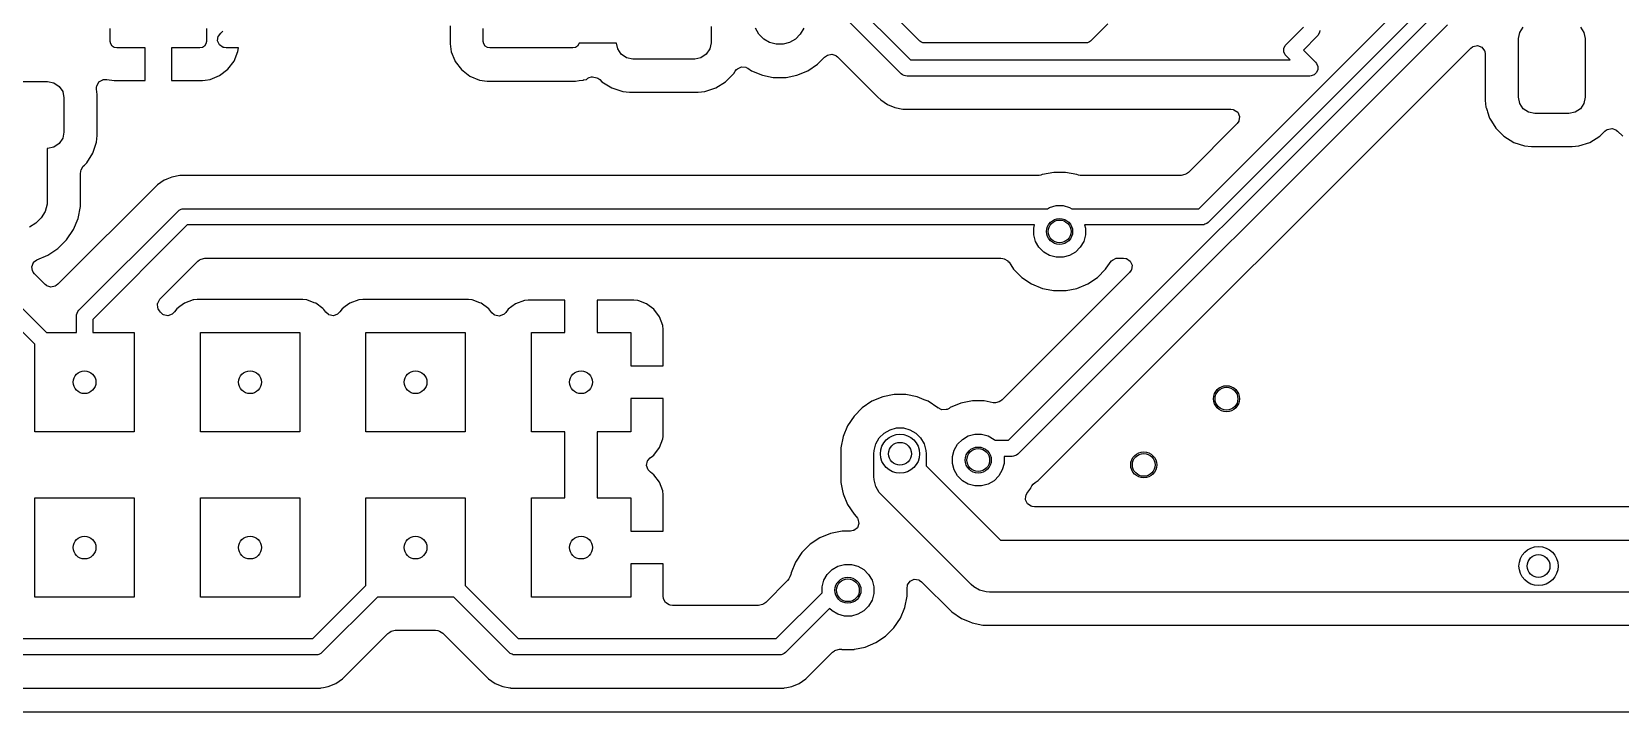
# Model space of a CAD drawing. Header units: inches. Extents: x -2.18 to 1.8, y 0.44 to 2.81.
# Drawn here: x -0.572 to 0.388, y 0.435 to 0.847 of the extents above; entities that cross this region are included whole.
import ezdxf

# ---------------------------------------------------------------- set-up
doc = ezdxf.new("R2010")
doc.units = ezdxf.units.IN
doc.header["$MEASUREMENT"] = 0
doc.layers.add('BLACK', color=250, linetype='CONTINUOUS')

msp = doc.modelspace()

# ---------------------------------------------------------------- linework, layer by layer
at = {"layer": 'BLACK', "linetype": 'CONTINUOUS'}
for p, q in [((-0.03526, 0.84123), (-0.14742, 0.95339)), ((-0.09957, 0.88848), (-0.04101, 0.82992)), ((-0.04652, 0.82152), (-0.10508, 0.88008)), ((0.01837, 0.59992), (0.27508, 0.85663)), ((0.13331, 0.73992), (0.2528, 0.8594)), ((-0.52443, 0.84106), (-0.52443, 0.84894)), ((-0.46636, 0.84894), (-0.46636, 0.84106)), ((-0.45915, 0.84429), (-0.45768, 0.84614)), ((-0.45768, 0.84614), (-0.45634, 0.84716)), ((-0.31906, 0.85051), (-0.31906, 0.83949)), ((-0.29904, 0.84106), (-0.29904, 0.84894)), ((-0.16146, 0.85008), (-0.16146, 0.84026)), ((-0.13249, 0.84541), (-0.13455, 0.84897)), ((-0.12959, 0.84251), (-0.13249, 0.84541)), ((-0.10751, 0.84541), (-0.11041, 0.84251)), ((-0.10545, 0.84897), (-0.10751, 0.84541)), ((0.28348, 0.85111), (0.02389, 0.59152)), ((0.07831, 0.85178), (0.06775, 0.84123)), ((0.2612, 0.85389), (0.13883, 0.73152)), ((0.18605, 0.83925), (0.19648, 0.84967)), ((0.20549, 0.8449), (0.20488, 0.84415)), ((0.20622, 0.84667), (0.20549, 0.8449)), ((0.20632, 0.84763), (0.20622, 0.84667)), ((0.3264, 0.84272), (0.32715, 0.84648)), ((0.32715, 0.84648), (0.32928, 0.84968)), ((0.36387, 0.84968), (0.366, 0.84648)), ((0.366, 0.84648), (0.36675, 0.84272)), ((-0.52413, 0.83956), (-0.52443, 0.84106)), ((-0.52328, 0.83828), (-0.52413, 0.83956)), ((-0.522, 0.83743), (-0.52328, 0.83828)), ((-0.52049, 0.83713), (-0.522, 0.83743)), ((-0.50327, 0.83713), (-0.52049, 0.83713)), ((-0.50327, 0.83711), (-0.50327, 0.83713)), ((-0.50327, 0.81744), (-0.50327, 0.83711)), ((-0.4703, 0.83713), (-0.48752, 0.83713)), ((-0.48752, 0.83713), (-0.48752, 0.81744)), ((-0.46879, 0.83743), (-0.4703, 0.83713)), ((-0.46751, 0.83828), (-0.46879, 0.83743)), ((-0.46666, 0.83956), (-0.46751, 0.83828)), ((-0.46636, 0.84106), (-0.46666, 0.83956)), ((-0.4596, 0.84144), (-0.45921, 0.84416)), ((-0.45846, 0.83894), (-0.4596, 0.84144)), ((-0.45921, 0.84416), (-0.45915, 0.84429)), ((-0.45614, 0.83745), (-0.45846, 0.83894)), ((-0.45571, 0.83732), (-0.45614, 0.83745)), ((-0.45434, 0.83713), (-0.45571, 0.83732)), ((-0.44699, 0.83713), (-0.45434, 0.83713)), ((-0.44728, 0.8349), (-0.44699, 0.83713)), ((-0.31906, 0.83949), (-0.31844, 0.83481)), ((-0.29874, 0.83956), (-0.29904, 0.84106)), ((-0.29788, 0.83828), (-0.29874, 0.83956)), ((-0.29661, 0.83743), (-0.29788, 0.83828)), ((-0.2951, 0.83713), (-0.29661, 0.83743)), ((-0.2449, 0.83713), (-0.2951, 0.83713)), ((-0.24339, 0.83743), (-0.2449, 0.83713)), ((-0.24212, 0.83828), (-0.24339, 0.83743)), ((-0.24126, 0.83956), (-0.24212, 0.83828)), ((-0.24116, 0.84008), (-0.24126, 0.83956)), ((-0.21851, 0.84008), (-0.24116, 0.84008)), ((-0.21779, 0.83649), (-0.21851, 0.84008)), ((-0.21566, 0.8333), (-0.21779, 0.83649)), ((-0.16221, 0.83649), (-0.16434, 0.8333)), ((-0.16146, 0.84026), (-0.16221, 0.83649)), ((-0.12603, 0.84045), (-0.12959, 0.84251)), ((-0.12206, 0.83939), (-0.12603, 0.84045)), ((-0.11794, 0.83939), (-0.12206, 0.83939)), ((-0.11397, 0.84045), (-0.11794, 0.83939)), ((-0.11041, 0.84251), (-0.11397, 0.84045)), ((-0.03473, 0.84079), (-0.03526, 0.84123)), ((-0.03346, 0.84027), (-0.03473, 0.84079)), ((-0.03278, 0.8402), (-0.03346, 0.84027)), ((0.06528, 0.8402), (-0.03278, 0.8402)), ((0.0363, 0.57563), (0.29755, 0.83687)), ((0.06596, 0.84027), (0.06528, 0.8402)), ((0.06722, 0.84079), (0.06596, 0.84027)), ((0.06775, 0.84123), (0.06722, 0.84079)), ((0.1847, 0.83673), (0.18544, 0.8385)), ((0.1847, 0.83481), (0.1847, 0.83673)), ((0.18544, 0.8385), (0.18605, 0.83925)), ((0.20488, 0.84415), (0.19649, 0.83577)), ((0.19649, 0.83577), (0.20378, 0.82848)), ((0.29755, 0.83687), (0.29866, 0.8377)), ((0.29866, 0.8377), (0.29905, 0.83792)), ((0.29905, 0.83792), (0.30174, 0.8385)), ((0.30174, 0.8385), (0.30432, 0.83754)), ((0.30432, 0.83754), (0.30596, 0.83534)), ((0.30596, 0.83534), (0.30596, 0.83534)), ((0.30596, 0.83534), (0.30607, 0.83506)), ((0.30607, 0.83506), (0.30638, 0.83335)), ((0.3264, 0.80728), (0.3264, 0.84272)), ((0.36675, 0.84272), (0.36675, 0.80728)), ((-0.45345, 0.82422), (-0.44966, 0.82915)), ((-0.44966, 0.82915), (-0.44728, 0.8349)), ((-0.31844, 0.83481), (-0.31844, 0.83481)), ((-0.31844, 0.83481), (-0.31621, 0.82943)), ((-0.31621, 0.82943), (-0.31602, 0.82898)), ((-0.31602, 0.82898), (-0.31602, 0.82898)), ((-0.31602, 0.82898), (-0.31602, 0.82898)), ((-0.31602, 0.82898), (-0.31218, 0.82398)), ((-0.21247, 0.83116), (-0.21566, 0.8333)), ((-0.2087, 0.83041), (-0.21247, 0.83116)), ((-0.1713, 0.83041), (-0.2087, 0.83041)), ((-0.16753, 0.83116), (-0.1713, 0.83041)), ((-0.16434, 0.8333), (-0.16753, 0.83116)), ((-0.14551, 0.82448), (-0.14303, 0.82567)), ((-0.14303, 0.82567), (-0.143, 0.82567)), ((-0.143, 0.82567), (-0.14052, 0.82543)), ((-0.14052, 0.82543), (-0.14016, 0.82529)), ((-0.10306, 0.8233), (-0.0972, 0.82722)), ((-0.0972, 0.82722), (-0.09282, 0.8316)), ((-0.09282, 0.8316), (-0.0917, 0.83243)), ((-0.0917, 0.83243), (-0.09116, 0.83273)), ((-0.09116, 0.83273), (-0.08848, 0.83331)), ((-0.08848, 0.83331), (-0.0884, 0.83331)), ((-0.0884, 0.83331), (-0.08611, 0.83255)), ((-0.08611, 0.83255), (-0.08586, 0.83238)), ((-0.08586, 0.83238), (-0.08504, 0.83173)), ((-0.08504, 0.83173), (-0.06061, 0.80729)), ((-0.04101, 0.82992), (0.18841, 0.82992)), ((0.18544, 0.83303), (0.1847, 0.83481)), ((0.18605, 0.83229), (0.18544, 0.83303)), ((0.18841, 0.82992), (0.18605, 0.83229)), ((0.20378, 0.82848), (0.20439, 0.82773)), ((0.20439, 0.82773), (0.20512, 0.82596)), ((0.20512, 0.82596), (0.20512, 0.82404)), ((0.30638, 0.83335), (0.30638, 0.80529)), ((-0.59772, 0.81675), (-0.56228, 0.81675)), ((-0.56228, 0.81675), (-0.55852, 0.816)), ((-0.55852, 0.816), (-0.55532, 0.81387)), ((-0.5326, 0.81408), (-0.53135, 0.81653)), ((-0.53135, 0.81653), (-0.52898, 0.81792)), ((-0.52898, 0.81792), (-0.52873, 0.81798)), ((-0.52873, 0.81798), (-0.52682, 0.81803)), ((-0.52682, 0.81803), (-0.52682, 0.81807)), ((-0.52682, 0.81807), (-0.52652, 0.81803)), ((-0.52652, 0.81803), (-0.52204, 0.81744)), ((-0.52204, 0.81744), (-0.50327, 0.81744)), ((-0.50327, 0.81744), (-0.50327, 0.81744)), ((-0.48752, 0.81744), (-0.46875, 0.81744)), ((-0.46875, 0.81744), (-0.46721, 0.81764)), ((-0.46875, 0.81744), (-0.46875, 0.81744)), ((-0.46721, 0.81764), (-0.46413, 0.81805)), ((-0.46413, 0.81805), (-0.45838, 0.82043)), ((-0.46413, 0.81805), (-0.46413, 0.81805)), ((-0.45838, 0.82043), (-0.45345, 0.82422)), ((-0.31218, 0.82398), (-0.30718, 0.82014)), ((-0.30718, 0.82014), (-0.30135, 0.81772)), ((-0.30135, 0.81772), (-0.29667, 0.81711)), ((-0.29667, 0.81711), (-0.24333, 0.81711)), ((-0.24333, 0.81711), (-0.24123, 0.81738)), ((-0.24333, 0.81711), (-0.24333, 0.81711)), ((-0.24333, 0.81711), (-0.24333, 0.81711)), ((-0.24123, 0.81738), (-0.23869, 0.81772)), ((-0.23869, 0.81772), (-0.2386, 0.81773)), ((-0.2386, 0.81773), (-0.23843, 0.81775)), ((-0.23843, 0.81775), (-0.23836, 0.81776)), ((-0.23836, 0.81776), (-0.23675, 0.81797)), ((-0.23675, 0.81797), (-0.23586, 0.81885)), ((-0.23586, 0.81885), (-0.23542, 0.81906)), ((-0.23542, 0.81906), (-0.23506, 0.81921)), ((-0.23506, 0.81921), (-0.23372, 0.81955)), ((-0.23372, 0.81955), (-0.23311, 0.81962)), ((-0.23311, 0.81962), (-0.2304, 0.81913)), ((-0.2304, 0.81913), (-0.22992, 0.81889)), ((-0.22992, 0.81889), (-0.22865, 0.81798)), ((-0.22865, 0.81798), (-0.22735, 0.81667)), ((-0.22735, 0.81667), (-0.22141, 0.81301)), ((-0.15859, 0.81301), (-0.15265, 0.81667)), ((-0.15265, 0.81667), (-0.14772, 0.82161)), ((-0.14772, 0.82161), (-0.14686, 0.823)), ((-0.14686, 0.823), (-0.14597, 0.82407)), ((-0.14597, 0.82407), (-0.14551, 0.82448)), ((-0.14016, 0.82529), (-0.13915, 0.82478)), ((-0.13915, 0.82478), (-0.13694, 0.8233)), ((-0.13694, 0.8233), (-0.13694, 0.8233)), ((-0.13694, 0.8233), (-0.13694, 0.8233)), ((-0.13694, 0.8233), (-0.13043, 0.82061)), ((-0.13043, 0.82061), (-0.124, 0.81933)), ((-0.124, 0.81933), (-0.12364, 0.81926)), ((-0.12364, 0.81926), (-0.12355, 0.81924)), ((-0.12355, 0.81924), (-0.12352, 0.81923)), ((-0.12352, 0.81923), (-0.11648, 0.81923)), ((-0.11648, 0.81923), (-0.11631, 0.81923)), ((-0.11631, 0.81923), (-0.11601, 0.81933)), ((-0.11601, 0.81933), (-0.10957, 0.82061)), ((-0.10957, 0.82061), (-0.10306, 0.8233)), ((-0.04578, 0.82091), (-0.04652, 0.82152)), ((-0.04474, 0.82048), (-0.04578, 0.82091)), ((-0.04578, 0.82091), (-0.04578, 0.82091)), ((-0.04401, 0.82017), (-0.04474, 0.82048)), ((-0.04304, 0.82008), (-0.04401, 0.82017)), ((-0.04401, 0.82017), (-0.04401, 0.82017)), ((0.2003, 0.82008), (-0.04304, 0.82008)), ((0.20126, 0.82017), (0.2003, 0.82008)), ((0.20303, 0.82091), (0.20126, 0.82017)), ((0.20126, 0.82017), (0.20126, 0.82017)), ((0.20439, 0.82227), (0.20303, 0.82091)), ((0.20512, 0.82404), (0.20439, 0.82227)), ((-0.55532, 0.81387), (-0.55319, 0.81068)), ((-0.55319, 0.81068), (-0.55244, 0.80691)), ((-0.55244, 0.80691), (-0.55244, 0.78624)), ((-0.53275, 0.81215), (-0.5327, 0.81354)), ((-0.53242, 0.8089), (-0.53275, 0.81215)), ((-0.5327, 0.81354), (-0.5326, 0.81408)), ((-0.53242, 0.78425), (-0.53242, 0.8089)), ((-0.22141, 0.81301), (-0.21478, 0.81081)), ((-0.21478, 0.81081), (-0.21069, 0.81039)), ((-0.21069, 0.81039), (-0.16931, 0.81039)), ((-0.16931, 0.81039), (-0.16522, 0.81081)), ((-0.16522, 0.81081), (-0.15859, 0.81301)), ((-0.06061, 0.80729), (-0.05894, 0.80563)), ((0.32715, 0.80352), (0.3264, 0.80728)), ((0.36675, 0.80728), (0.366, 0.80352)), ((-0.05894, 0.80563), (-0.05894, 0.80563)), ((-0.05894, 0.80563), (-0.05486, 0.8029)), ((-0.05486, 0.8029), (-0.05486, 0.8029)), ((-0.05486, 0.8029), (-0.05486, 0.8029)), ((-0.05486, 0.8029), (-0.05486, 0.8029)), ((-0.05486, 0.8029), (-0.05032, 0.80102)), ((-0.05032, 0.80102), (-0.04562, 0.80008)), ((-0.04562, 0.80008), (-0.04553, 0.80006)), ((-0.04553, 0.80006), (-0.0455, 0.80006)), ((-0.0455, 0.80006), (-0.0455, 0.80006)), ((-0.0455, 0.80006), (-0.0455, 0.80006)), ((-0.0455, 0.80006), (0.15265, 0.80006)), ((0.15265, 0.80006), (0.15402, 0.79986)), ((0.15402, 0.79986), (0.15445, 0.79974)), ((0.15445, 0.79974), (0.15677, 0.79825)), ((0.15677, 0.79825), (0.15791, 0.79575)), ((0.30638, 0.80529), (0.30638, 0.80529)), ((0.30638, 0.80529), (0.30638, 0.80529)), ((0.30638, 0.80529), (0.3068, 0.8012)), ((0.3068, 0.8012), (0.30686, 0.80102)), ((0.30686, 0.80102), (0.30743, 0.79928)), ((0.30743, 0.79928), (0.30771, 0.79846)), ((0.30771, 0.79846), (0.30899, 0.79458)), ((0.32928, 0.80032), (0.32715, 0.80352)), ((0.33247, 0.79819), (0.32928, 0.80032)), ((0.33624, 0.79744), (0.33247, 0.79819)), ((0.35691, 0.79744), (0.33624, 0.79744)), ((0.36068, 0.79819), (0.35691, 0.79744)), ((0.36387, 0.80032), (0.36068, 0.79819)), ((0.366, 0.80352), (0.36387, 0.80032)), ((0.1564, 0.79133), (0.12695, 0.76187)), ((0.15739, 0.79275), (0.1564, 0.79133)), ((0.15752, 0.79302), (0.15739, 0.79275)), ((0.15791, 0.79575), (0.15752, 0.79302)), ((0.15752, 0.79302), (0.15752, 0.79302)), ((0.30899, 0.79458), (0.30899, 0.79458)), ((0.30899, 0.79458), (0.31011, 0.79277)), ((0.31011, 0.79277), (0.31266, 0.78864)), ((0.31266, 0.78864), (0.31759, 0.7837)), ((0.37855, 0.78669), (0.37966, 0.78753)), ((0.37966, 0.78753), (0.3802, 0.78782)), ((0.3802, 0.78782), (0.38289, 0.78841)), ((0.38289, 0.78841), (0.38296, 0.7884)), ((0.38296, 0.7884), (0.38525, 0.78764)), ((0.38525, 0.78764), (0.38551, 0.78747)), ((0.38551, 0.78747), (0.38632, 0.78682)), ((-0.55532, 0.77928), (-0.55852, 0.77715)), ((-0.55319, 0.78247), (-0.55532, 0.77928)), ((-0.55244, 0.78624), (-0.55319, 0.78247)), ((-0.53503, 0.77353), (-0.53284, 0.78016)), ((-0.53284, 0.78016), (-0.53242, 0.78425)), ((0.31759, 0.7837), (0.32353, 0.78003)), ((0.32353, 0.78003), (0.33016, 0.77784)), ((0.33016, 0.77784), (0.33425, 0.77742)), ((0.3589, 0.77742), (0.36299, 0.77784)), ((0.36299, 0.77784), (0.36962, 0.78003)), ((0.36962, 0.78003), (0.37556, 0.7837)), ((0.37556, 0.7837), (0.37855, 0.78669)), ((0.38632, 0.78682), (0.38944, 0.7837)), ((-0.56228, 0.7764), (-0.5625, 0.7764)), ((-0.5625, 0.7764), (-0.5625, 0.745)), ((-0.55852, 0.77715), (-0.56228, 0.7764)), ((-0.5387, 0.76759), (-0.53503, 0.77353)), ((0.33425, 0.77742), (0.3589, 0.77742)), ((-0.54248, 0.76109), (-0.54228, 0.76246)), ((-0.54248, 0.7413), (-0.54248, 0.76109)), ((-0.54228, 0.76246), (-0.54225, 0.76256)), ((-0.54225, 0.76256), (-0.54199, 0.76346)), ((-0.54199, 0.76346), (-0.54076, 0.76553)), ((-0.54076, 0.76553), (-0.54, 0.76629)), ((-0.54, 0.76629), (-0.5387, 0.76759)), ((-0.48728, 0.75898), (-0.49027, 0.75774)), ((-0.48727, 0.75898), (-0.48728, 0.75898)), ((-0.48728, 0.75898), (-0.48728, 0.75898)), ((-0.48728, 0.75898), (-0.48728, 0.75898)), ((-0.48246, 0.75994), (-0.48727, 0.75898)), ((-0.48727, 0.75898), (-0.48727, 0.75898)), ((-0.48727, 0.75898), (-0.48727, 0.75898)), ((0.0359, 0.75994), (-0.48246, 0.75994)), ((0.03685, 0.76003), (0.0359, 0.75994)), ((0.03778, 0.76022), (0.03685, 0.76003)), ((0.03869, 0.7605), (0.03778, 0.76022)), ((0.0387, 0.7605), (0.03869, 0.7605)), ((0.03874, 0.76052), (0.0387, 0.7605)), ((0.0387, 0.7605), (0.0387, 0.7605)), ((0.04565, 0.76189), (0.03874, 0.76052)), ((0.03874, 0.76052), (0.03874, 0.76052)), ((0.03874, 0.76052), (0.03874, 0.76052)), ((0.03874, 0.76052), (0.03874, 0.76052)), ((0.03874, 0.76052), (0.03874, 0.76052)), ((0.0527, 0.76189), (0.04565, 0.76189)), ((0.04565, 0.76189), (0.04565, 0.76189)), ((0.04565, 0.76189), (0.04565, 0.76189)), ((0.05961, 0.76052), (0.0527, 0.76189)), ((0.0527, 0.76189), (0.0527, 0.76189)), ((0.0527, 0.76189), (0.0527, 0.76189)), ((0.05965, 0.7605), (0.05961, 0.76052)), ((0.05961, 0.76052), (0.05961, 0.76052)), ((0.05961, 0.76052), (0.05961, 0.76052)), ((0.05961, 0.76052), (0.05961, 0.76052)), ((0.05961, 0.76052), (0.05961, 0.76052)), ((0.05961, 0.76052), (0.05961, 0.76052)), ((0.06057, 0.76022), (0.05965, 0.7605)), ((0.06149, 0.76003), (0.06057, 0.76022)), ((0.06244, 0.75994), (0.06149, 0.76003)), ((0.12258, 0.75994), (0.06244, 0.75994)), ((0.12492, 0.76054), (0.12258, 0.75994)), ((0.12583, 0.76103), (0.12492, 0.76054)), ((0.12695, 0.76187), (0.12583, 0.76103)), ((-0.4959, 0.75437), (-0.5559, 0.69437)), ((-0.49181, 0.7571), (-0.4959, 0.75437)), ((-0.4959, 0.75437), (-0.4959, 0.75437)), ((-0.4959, 0.75437), (-0.4959, 0.75437)), ((-0.49059, 0.75761), (-0.49181, 0.7571)), ((-0.49181, 0.7571), (-0.49181, 0.7571)), ((-0.49181, 0.7571), (-0.49181, 0.7571)), ((-0.49181, 0.7571), (-0.49181, 0.7571)), ((-0.49027, 0.75774), (-0.49059, 0.75761)), ((-0.56265, 0.74272), (-0.56383, 0.7383)), ((-0.5625, 0.745), (-0.56265, 0.74272)), ((-0.54392, 0.73406), (-0.54248, 0.7413)), ((-0.48348, 0.73848), (-0.48273, 0.73909)), ((-0.48273, 0.73909), (-0.48163, 0.73955)), ((-0.48273, 0.73909), (-0.48273, 0.73909)), ((-0.48163, 0.73955), (-0.48096, 0.73983)), ((-0.48096, 0.73983), (-0.48, 0.73992)), ((-0.48096, 0.73983), (-0.48096, 0.73983)), ((-0.48, 0.73992), (0.04185, 0.73992)), ((0.04185, 0.73992), (0.04315, 0.74067)), ((0.04315, 0.74067), (0.04712, 0.74174)), ((0.04712, 0.74174), (0.05123, 0.74174)), ((0.05123, 0.74174), (0.0552, 0.74067)), ((0.0552, 0.74067), (0.0565, 0.73992)), ((0.0565, 0.73992), (0.13331, 0.73992)), ((-0.56935, 0.73112), (-0.5733, 0.72883)), ((-0.56612, 0.73435), (-0.56935, 0.73112)), ((-0.56383, 0.7383), (-0.56612, 0.73435)), ((-0.54675, 0.72723), (-0.54392, 0.73406)), ((-0.54348, 0.67848), (-0.48348, 0.73848)), ((-0.47796, 0.73008), (-0.53508, 0.67296)), ((0.03407, 0.73008), (-0.47796, 0.73008)), ((0.03356, 0.72818), (0.03407, 0.73008)), ((0.13535, 0.73008), (0.06428, 0.73008)), ((0.06428, 0.73008), (0.06479, 0.72818)), ((0.13631, 0.73017), (0.13535, 0.73008)), ((0.13698, 0.73045), (0.13631, 0.73017)), ((0.13631, 0.73017), (0.13631, 0.73017)), ((0.13808, 0.73091), (0.13698, 0.73045)), ((0.13883, 0.73152), (0.13808, 0.73091)), ((0.13808, 0.73091), (0.13808, 0.73091)), ((-0.55608, 0.71586), (-0.55086, 0.72108)), ((-0.55086, 0.72108), (-0.54675, 0.72723)), ((0.03356, 0.72407), (0.03356, 0.72818)), ((0.03462, 0.7201), (0.03356, 0.72407)), ((0.03668, 0.71654), (0.03462, 0.7201)), ((0.06372, 0.7201), (0.06167, 0.71654)), ((0.06479, 0.72407), (0.06372, 0.7201)), ((0.06479, 0.72818), (0.06479, 0.72407)), ((-0.61652, 0.71848), (-0.56304, 0.665)), ((-0.56873, 0.70906), (-0.56223, 0.71175)), ((-0.56223, 0.71175), (-0.55608, 0.71586)), ((0.03959, 0.71363), (0.03668, 0.71654)), ((0.04315, 0.71157), (0.03959, 0.71363)), ((0.04712, 0.71051), (0.04315, 0.71157)), ((0.05123, 0.71051), (0.04712, 0.71051)), ((0.0552, 0.71157), (0.05123, 0.71051)), ((0.05876, 0.71363), (0.0552, 0.71157)), ((0.06167, 0.71654), (0.05876, 0.71363)), ((-0.57, 0.65804), (-0.62204, 0.71008)), ((-0.57186, 0.70473), (-0.5709, 0.70731)), ((-0.57138, 0.70252), (-0.57186, 0.70473)), ((-0.57137, 0.70241), (-0.57138, 0.70252)), ((-0.57134, 0.70236), (-0.57137, 0.70241)), ((-0.57127, 0.70204), (-0.57134, 0.70236)), ((-0.57101, 0.70156), (-0.57127, 0.70204)), ((-0.57018, 0.70045), (-0.57101, 0.70156)), ((-0.5709, 0.70731), (-0.57077, 0.70747)), ((-0.57077, 0.70747), (-0.56873, 0.70906)), ((-0.49447, 0.68526), (-0.4716, 0.70813)), ((-0.4716, 0.70813), (-0.47048, 0.70897)), ((-0.47048, 0.70897), (-0.46957, 0.70946)), ((-0.46957, 0.70946), (-0.46723, 0.71006)), ((-0.46723, 0.71006), (0.01358, 0.71006)), ((0.01358, 0.71006), (0.01495, 0.70986)), ((0.09146, 0.70133), (0.01446, 0.62433)), ((0.01495, 0.70986), (0.01575, 0.70963)), ((0.01575, 0.70963), (0.01779, 0.70843)), ((0.01779, 0.70843), (0.01791, 0.70831)), ((0.01791, 0.70831), (0.01798, 0.70824)), ((0.01798, 0.70824), (0.01862, 0.70747)), ((0.01862, 0.70747), (0.01964, 0.70594)), ((0.01964, 0.70594), (0.02139, 0.70332)), ((0.02139, 0.70332), (0.02139, 0.70332)), ((0.02139, 0.70332), (0.02139, 0.70332)), ((0.02139, 0.70332), (0.02637, 0.69834)), ((0.07197, 0.69834), (0.07696, 0.70332)), ((0.07696, 0.70332), (0.07871, 0.70594)), ((0.07871, 0.70594), (0.07881, 0.7061)), ((0.07881, 0.7061), (0.07962, 0.70731)), ((0.07962, 0.70731), (0.08055, 0.70834)), ((0.08055, 0.70834), (0.08118, 0.70887)), ((0.08118, 0.70887), (0.08332, 0.7099)), ((0.08332, 0.7099), (0.08342, 0.70993)), ((0.08342, 0.70993), (0.08358, 0.70996)), ((0.08358, 0.70996), (0.08457, 0.71006)), ((0.08457, 0.71006), (0.0877, 0.71006)), ((0.0877, 0.71006), (0.08908, 0.70986)), ((0.08908, 0.70986), (0.08951, 0.70974)), ((0.08951, 0.70974), (0.09182, 0.70825)), ((0.09245, 0.70275), (0.09146, 0.70133)), ((0.09182, 0.70825), (0.09296, 0.70575)), ((0.09248, 0.70282), (0.09245, 0.70275)), ((0.09257, 0.70302), (0.09248, 0.70282)), ((0.09296, 0.70575), (0.09257, 0.70302)), ((-0.56382, 0.69409), (-0.57018, 0.70045)), ((-0.56301, 0.69344), (-0.56382, 0.69409)), ((-0.56275, 0.69328), (-0.56301, 0.69344)), ((-0.56046, 0.69251), (-0.56275, 0.69328)), ((-0.56039, 0.69251), (-0.56046, 0.69251)), ((-0.5577, 0.69309), (-0.56039, 0.69251)), ((-0.55716, 0.69339), (-0.5577, 0.69309)), ((-0.55605, 0.69422), (-0.55716, 0.69339)), ((-0.5559, 0.69437), (-0.55605, 0.69422)), ((-0.5559, 0.69437), (-0.5559, 0.69437)), ((-0.5559, 0.69437), (-0.5559, 0.69437)), ((0.02637, 0.69834), (0.03223, 0.69443)), ((0.03223, 0.69443), (0.03223, 0.69443)), ((0.03223, 0.69443), (0.03223, 0.69443)), ((0.03223, 0.69443), (0.03874, 0.69173)), ((0.03874, 0.69173), (0.0444, 0.6906)), ((0.05317, 0.69045), (0.05961, 0.69173)), ((0.05961, 0.69173), (0.06612, 0.69443)), ((0.06612, 0.69443), (0.07197, 0.69834)), ((-0.49584, 0.6826), (-0.49579, 0.68284)), ((-0.49565, 0.67985), (-0.49584, 0.6826)), ((-0.49579, 0.68284), (-0.49447, 0.68526)), ((-0.47969, 0.68275), (-0.48245, 0.68069)), ((-0.4743, 0.68476), (-0.47969, 0.68275)), ((-0.47969, 0.68275), (-0.47969, 0.68275)), ((-0.47419, 0.68478), (-0.4743, 0.68476)), ((-0.47404, 0.68479), (-0.47419, 0.68478)), ((-0.47192, 0.68502), (-0.47404, 0.68479)), ((-0.47191, 0.68502), (-0.47192, 0.68502)), ((-0.47192, 0.68502), (-0.47192, 0.68502)), ((-0.40809, 0.68502), (-0.47191, 0.68502)), ((-0.40808, 0.68502), (-0.40809, 0.68502)), ((-0.4057, 0.68476), (-0.40808, 0.68502)), ((-0.40808, 0.68502), (-0.40808, 0.68502)), ((-0.40116, 0.68307), (-0.4057, 0.68476)), ((-0.4057, 0.68476), (-0.4057, 0.68476)), ((-0.40031, 0.68275), (-0.40116, 0.68307)), ((-0.40116, 0.68307), (-0.40116, 0.68307)), ((-0.39605, 0.67956), (-0.40031, 0.68275)), ((-0.40031, 0.68275), (-0.40031, 0.68275)), ((-0.40031, 0.68275), (-0.40031, 0.68275)), ((-0.37969, 0.68275), (-0.38245, 0.68069)), ((-0.3743, 0.68476), (-0.37969, 0.68275)), ((-0.37969, 0.68275), (-0.37969, 0.68275)), ((-0.37419, 0.68478), (-0.3743, 0.68476)), ((-0.37404, 0.68479), (-0.37419, 0.68478)), ((-0.37192, 0.68502), (-0.37404, 0.68479)), ((-0.37191, 0.68502), (-0.37192, 0.68502)), ((-0.37192, 0.68502), (-0.37192, 0.68502)), ((-0.30809, 0.68502), (-0.37191, 0.68502)), ((-0.30808, 0.68502), (-0.30809, 0.68502)), ((-0.3057, 0.68476), (-0.30808, 0.68502)), ((-0.30808, 0.68502), (-0.30808, 0.68502)), ((-0.30116, 0.68307), (-0.3057, 0.68476)), ((-0.3057, 0.68476), (-0.3057, 0.68476)), ((-0.30031, 0.68275), (-0.30116, 0.68307)), ((-0.30116, 0.68307), (-0.30116, 0.68307)), ((-0.2957, 0.6793), (-0.30031, 0.68275)), ((-0.27953, 0.68245), (-0.28406, 0.67906)), ((-0.27423, 0.68443), (-0.27953, 0.68245)), ((-0.27953, 0.68245), (-0.27953, 0.68245)), ((-0.27188, 0.68469), (-0.27423, 0.68443)), ((-0.27423, 0.68443), (-0.27423, 0.68443)), ((-0.24984, 0.68469), (-0.27188, 0.68469)), ((-0.27188, 0.68469), (-0.27188, 0.68469)), ((-0.24984, 0.665), (-0.24984, 0.68469)), ((-0.20812, 0.68469), (-0.23016, 0.68469)), ((-0.23016, 0.68469), (-0.23016, 0.665)), ((-0.20577, 0.68443), (-0.20812, 0.68469)), ((-0.20812, 0.68469), (-0.20812, 0.68469)), ((-0.20502, 0.68415), (-0.20577, 0.68443)), ((-0.20577, 0.68443), (-0.20577, 0.68443)), ((-0.20047, 0.68245), (-0.20502, 0.68415)), ((-0.19879, 0.6812), (-0.20047, 0.68245)), ((-0.20047, 0.68245), (-0.20047, 0.68245)), ((0.0444, 0.6906), (0.04553, 0.69038)), ((0.04553, 0.69038), (0.04562, 0.69036)), ((0.04562, 0.69036), (0.04565, 0.69035)), ((0.04565, 0.69035), (0.0527, 0.69035)), ((0.0527, 0.69035), (0.05286, 0.69035)), ((0.05286, 0.69035), (0.05317, 0.69045)), ((-0.54492, 0.675), (-0.54483, 0.67596)), ((-0.54492, 0.665), (-0.54492, 0.675)), ((-0.54483, 0.67596), (-0.54474, 0.67616)), ((-0.54474, 0.67616), (-0.54452, 0.6767)), ((-0.54452, 0.6767), (-0.54409, 0.67773)), ((-0.54409, 0.67773), (-0.54348, 0.67848)), ((-0.54409, 0.67773), (-0.54409, 0.67773)), ((-0.53508, 0.67296), (-0.53508, 0.665)), ((-0.49543, 0.67928), (-0.49565, 0.67985)), ((-0.49477, 0.67806), (-0.49543, 0.67928)), ((-0.49419, 0.67729), (-0.49477, 0.67806)), ((-0.49263, 0.67593), (-0.49419, 0.67729)), ((-0.49236, 0.67579), (-0.49263, 0.67593)), ((-0.48967, 0.6752), (-0.49236, 0.67579)), ((-0.48709, 0.67616), (-0.48967, 0.6752)), ((-0.48665, 0.67649), (-0.48709, 0.67616)), ((-0.48567, 0.67747), (-0.48665, 0.67649)), ((-0.4843, 0.6793), (-0.48567, 0.67747)), ((-0.48245, 0.68069), (-0.4843, 0.6793)), ((-0.4843, 0.6793), (-0.4843, 0.6793)), ((-0.4843, 0.6793), (-0.4843, 0.6793)), ((-0.39591, 0.67948), (-0.39605, 0.67956)), ((-0.3958, 0.67939), (-0.39591, 0.67948)), ((-0.39561, 0.67924), (-0.3958, 0.67939)), ((-0.39544, 0.67895), (-0.39561, 0.67924)), ((-0.39419, 0.67729), (-0.39544, 0.67895)), ((-0.39263, 0.67593), (-0.39419, 0.67729)), ((-0.39236, 0.67579), (-0.39263, 0.67593)), ((-0.38967, 0.6752), (-0.39236, 0.67579)), ((-0.38709, 0.67616), (-0.38967, 0.6752)), ((-0.38665, 0.67649), (-0.38709, 0.67616)), ((-0.38567, 0.67747), (-0.38665, 0.67649)), ((-0.3843, 0.6793), (-0.38567, 0.67747)), ((-0.38245, 0.68069), (-0.3843, 0.6793)), ((-0.3843, 0.6793), (-0.3843, 0.6793)), ((-0.3843, 0.6793), (-0.3843, 0.6793)), ((-0.29398, 0.67701), (-0.2957, 0.6793)), ((-0.2957, 0.6793), (-0.2957, 0.6793)), ((-0.29242, 0.67565), (-0.29398, 0.67701)), ((-0.29215, 0.67551), (-0.29242, 0.67565)), ((-0.28946, 0.67492), (-0.29215, 0.67551)), ((-0.28688, 0.67588), (-0.28946, 0.67492)), ((-0.28645, 0.67621), (-0.28688, 0.67588)), ((-0.28546, 0.67719), (-0.28645, 0.67621)), ((-0.28406, 0.67906), (-0.28546, 0.67719)), ((-0.28406, 0.67906), (-0.28406, 0.67906)), ((-0.19594, 0.67906), (-0.19879, 0.6812)), ((-0.19255, 0.67453), (-0.19594, 0.67906)), ((-0.19594, 0.67906), (-0.19594, 0.67906)), ((-0.19594, 0.67906), (-0.19594, 0.67906)), ((-0.19594, 0.67906), (-0.19594, 0.67906)), ((-0.19057, 0.66923), (-0.19255, 0.67453)), ((-0.19255, 0.67453), (-0.19255, 0.67453)), ((-0.56304, 0.665), (-0.54492, 0.665)), ((-0.53508, 0.665), (-0.51, 0.665)), ((-0.51, 0.665), (-0.51, 0.605)), ((-0.47, 0.605), (-0.47, 0.665)), ((-0.47, 0.665), (-0.41, 0.665)), ((-0.41, 0.665), (-0.41, 0.605)), ((-0.37, 0.605), (-0.37, 0.665)), ((-0.37, 0.665), (-0.31, 0.665)), ((-0.31, 0.665), (-0.31, 0.605)), ((-0.27, 0.605), (-0.27, 0.665)), ((-0.27, 0.665), (-0.24984, 0.665)), ((-0.23016, 0.665), (-0.21, 0.665)), ((-0.21, 0.665), (-0.21, 0.64484)), ((-0.19032, 0.66688), (-0.19057, 0.66923)), ((-0.19057, 0.66923), (-0.19057, 0.66923)), ((-0.19057, 0.66923), (-0.19057, 0.66923)), ((-0.19032, 0.66688), (-0.19032, 0.66688)), ((-0.19032, 0.64484), (-0.19032, 0.66688)), ((-0.57, 0.605), (-0.57, 0.65804)), ((-0.21, 0.64484), (-0.19032, 0.64484)), ((-0.19032, 0.62516), (-0.21, 0.62516)), ((-0.21, 0.62516), (-0.21, 0.605)), ((-0.19032, 0.60312), (-0.19032, 0.62516)), ((-0.05772, 0.62613), (-0.06423, 0.62343)), ((-0.05081, 0.6275), (-0.05772, 0.62613)), ((-0.05772, 0.62613), (-0.05772, 0.62613)), ((-0.04376, 0.6275), (-0.05081, 0.6275)), ((-0.05081, 0.6275), (-0.05081, 0.6275)), ((-0.05081, 0.6275), (-0.05081, 0.6275)), ((-0.03685, 0.62613), (-0.04376, 0.6275)), ((-0.04376, 0.6275), (-0.04376, 0.6275)), ((-0.04376, 0.6275), (-0.04376, 0.6275)), ((-0.03263, 0.62438), (-0.03685, 0.62613)), ((-0.03685, 0.62613), (-0.03685, 0.62613)), ((-0.03685, 0.62613), (-0.03685, 0.62613)), ((-0.03685, 0.62613), (-0.03685, 0.62613)), ((-0.03034, 0.62343), (-0.03263, 0.62438)), ((0.01446, 0.62433), (0.01335, 0.6235)), ((-0.07507, 0.61453), (-0.07898, 0.60868)), ((-0.07008, 0.61951), (-0.07507, 0.61453)), ((-0.06423, 0.62343), (-0.07008, 0.61951)), ((-0.06423, 0.62343), (-0.06423, 0.62343)), ((-0.06423, 0.62343), (-0.06423, 0.62343)), ((-0.02448, 0.61951), (-0.03034, 0.62343)), ((-0.03034, 0.62343), (-0.03034, 0.62343)), ((-0.03034, 0.62343), (-0.03034, 0.62343)), ((-0.0243, 0.61936), (-0.02448, 0.61951)), ((-0.02423, 0.61944), (-0.0243, 0.61936)), ((-0.02249, 0.61842), (-0.02423, 0.61944)), ((-0.02221, 0.61835), (-0.02249, 0.61842)), ((-0.01946, 0.6184), (-0.02221, 0.61835)), ((-0.01887, 0.61858), (-0.01946, 0.6184)), ((-0.01762, 0.61918), (-0.01887, 0.61858)), ((-0.01694, 0.61963), (-0.01762, 0.61918)), ((-0.01043, 0.62233), (-0.01694, 0.61963)), ((-0.00352, 0.6237), (-0.01043, 0.62233)), ((-0.01043, 0.62233), (-0.01043, 0.62233)), ((0.00352, 0.6237), (-0.00352, 0.6237)), ((-0.00352, 0.6237), (-0.00352, 0.6237)), ((-0.00352, 0.6237), (-0.00352, 0.6237)), ((0.00907, 0.6226), (0.00352, 0.6237)), ((0.00352, 0.6237), (0.00352, 0.6237)), ((0.00352, 0.6237), (0.00352, 0.6237)), ((0.01007, 0.6225), (0.00907, 0.6226)), ((0.01033, 0.62251), (0.01007, 0.6225)), ((0.01263, 0.6231), (0.01033, 0.62251)), ((0.01322, 0.62343), (0.01263, 0.6231)), ((0.01335, 0.6235), (0.01322, 0.62343)), ((-0.51, 0.605), (-0.57, 0.605)), ((-0.41, 0.605), (-0.47, 0.605)), ((-0.31, 0.605), (-0.37, 0.605)), ((-0.24984, 0.605), (-0.27, 0.605)), ((-0.24984, 0.565), (-0.24984, 0.605)), ((-0.21, 0.605), (-0.23016, 0.605)), ((-0.23016, 0.605), (-0.23016, 0.565)), ((-0.07898, 0.60867), (-0.08168, 0.60217)), ((-0.07898, 0.60868), (-0.07898, 0.60867)), ((-0.07898, 0.60867), (-0.07898, 0.60867)), ((-0.05687, 0.60423), (-0.05331, 0.60628)), ((-0.05331, 0.60628), (-0.04934, 0.60735)), ((-0.04934, 0.60735), (-0.04523, 0.60735)), ((-0.04523, 0.60735), (-0.04126, 0.60628)), ((-0.04126, 0.60628), (-0.0377, 0.60423)), ((-0.19594, 0.59094), (-0.19255, 0.59547)), ((-0.19255, 0.59547), (-0.19057, 0.60077)), ((-0.19255, 0.59547), (-0.19255, 0.59547)), ((-0.19057, 0.60077), (-0.19042, 0.60217)), ((-0.19057, 0.60077), (-0.19057, 0.60077)), ((-0.19042, 0.60217), (-0.19032, 0.60312)), ((-0.19032, 0.60312), (-0.19032, 0.60312)), ((-0.08168, 0.60216), (-0.08305, 0.59526)), ((-0.08305, 0.59526), (-0.08305, 0.59526)), ((-0.08305, 0.59526), (-0.08305, 0.57443)), ((-0.08168, 0.60217), (-0.08168, 0.60216)), ((-0.0629, 0.59379), (-0.06183, 0.59776)), ((-0.06183, 0.59776), (-0.05978, 0.60132)), ((-0.05978, 0.60132), (-0.05687, 0.60423)), ((-0.0377, 0.60423), (-0.03479, 0.60132)), ((-0.03479, 0.60132), (-0.03273, 0.59776)), ((-0.03273, 0.59776), (-0.03167, 0.59379)), ((-0.01455, 0.59396), (-0.01249, 0.59752)), ((-0.01249, 0.59752), (-0.00959, 0.60043)), ((-0.00959, 0.60043), (-0.00603, 0.60248)), ((-0.00603, 0.60248), (-0.00206, 0.60355)), ((-0.00206, 0.60355), (0.00206, 0.60355)), ((0.00206, 0.60355), (0.00603, 0.60248)), ((0.00603, 0.60248), (0.00959, 0.60043)), ((0.00959, 0.60043), (0.01009, 0.59992)), ((0.01009, 0.59992), (0.01837, 0.59992)), ((-0.20036, 0.58467), (-0.19977, 0.58736)), ((-0.19977, 0.58736), (-0.19963, 0.58763)), ((-0.19963, 0.58763), (-0.19827, 0.58919)), ((-0.19827, 0.58919), (-0.19677, 0.59031)), ((-0.19677, 0.59031), (-0.19594, 0.59094)), ((-0.19594, 0.59094), (-0.19594, 0.59094)), ((-0.19594, 0.59094), (-0.19594, 0.59094)), ((-0.06303, 0.59173), (-0.0629, 0.59379)), ((-0.06303, 0.57795), (-0.06303, 0.59173)), ((-0.03167, 0.59379), (-0.03154, 0.59173)), ((-0.03154, 0.59173), (-0.03154, 0.58448)), ((-0.01561, 0.58999), (-0.01455, 0.59396)), ((-0.01561, 0.58588), (-0.01561, 0.58999)), ((-0.01455, 0.58191), (-0.01561, 0.58588)), ((0.01561, 0.58588), (0.01455, 0.58191)), ((0.02041, 0.59008), (0.01559, 0.59008)), ((0.01559, 0.59008), (0.01561, 0.58999)), ((0.01561, 0.58999), (0.01561, 0.58588)), ((0.02137, 0.59017), (0.02041, 0.59008)), ((0.02188, 0.59039), (0.02137, 0.59017)), ((0.02137, 0.59017), (0.02137, 0.59017)), ((0.02314, 0.59091), (0.02188, 0.59039)), ((0.02389, 0.59152), (0.02314, 0.59091)), ((0.02314, 0.59091), (0.02314, 0.59091)), ((-0.1994, 0.58209), (-0.20036, 0.58467)), ((-0.19907, 0.58165), (-0.1994, 0.58209)), ((-0.19809, 0.58067), (-0.19907, 0.58165)), ((-0.19594, 0.57906), (-0.19809, 0.58067)), ((-0.19255, 0.57453), (-0.19594, 0.57906)), ((-0.0629, 0.5759), (-0.06303, 0.57795)), ((-0.06183, 0.57193), (-0.0629, 0.5759)), ((-0.03154, 0.58448), (0.01337, 0.53957)), ((-0.01249, 0.57835), (-0.01455, 0.58191)), ((-0.00959, 0.57544), (-0.01249, 0.57835)), ((0.01249, 0.57835), (0.00959, 0.57544)), ((0.01455, 0.58191), (0.01249, 0.57835)), ((-0.19057, 0.56923), (-0.19255, 0.57453)), ((-0.19255, 0.57453), (-0.19255, 0.57453)), ((-0.19032, 0.56688), (-0.19057, 0.56923)), ((-0.19057, 0.56923), (-0.19057, 0.56923)), ((-0.19057, 0.56923), (-0.19057, 0.56923)), ((-0.19032, 0.56688), (-0.19032, 0.56688)), ((-0.19032, 0.54484), (-0.19032, 0.56688)), ((-0.08305, 0.57443), (-0.08202, 0.56923)), ((-0.08202, 0.56923), (-0.08168, 0.56752)), ((-0.08168, 0.56752), (-0.08168, 0.56752)), ((-0.08168, 0.56752), (-0.07898, 0.56101)), ((-0.05978, 0.56837), (-0.06183, 0.57193)), ((-0.05842, 0.56682), (-0.05978, 0.56837)), ((-0.00429, 0.51268), (-0.05842, 0.56682)), ((-0.00603, 0.57338), (-0.00959, 0.57544)), ((-0.00206, 0.57232), (-0.00603, 0.57338)), ((0.00206, 0.57232), (-0.00206, 0.57232)), ((0.00603, 0.57338), (0.00206, 0.57232)), ((0.00959, 0.57544), (0.00603, 0.57338)), ((0.02857, 0.56393), (0.02884, 0.56637)), ((0.02884, 0.56637), (0.02896, 0.56667)), ((0.02896, 0.56667), (0.02945, 0.56764)), ((0.02945, 0.56764), (0.0317, 0.57099)), ((0.0317, 0.57099), (0.03175, 0.57113)), ((0.03175, 0.57113), (0.03246, 0.57232)), ((0.03246, 0.57232), (0.03328, 0.57334)), ((0.03328, 0.57334), (0.03437, 0.57434)), ((0.03437, 0.57434), (0.0363, 0.57563)), ((-0.57, 0.505), (-0.57, 0.565)), ((-0.57, 0.565), (-0.51, 0.565)), ((-0.51, 0.565), (-0.51, 0.505)), ((-0.47, 0.505), (-0.47, 0.565)), ((-0.47, 0.565), (-0.41, 0.565)), ((-0.41, 0.565), (-0.41, 0.505)), ((-0.37, 0.51196), (-0.37, 0.565)), ((-0.37, 0.565), (-0.31, 0.565)), ((-0.31, 0.565), (-0.31, 0.51196)), ((-0.27, 0.505), (-0.27, 0.565)), ((-0.27, 0.565), (-0.24984, 0.565)), ((-0.23016, 0.565), (-0.21, 0.565)), ((-0.21, 0.565), (-0.21, 0.54484)), ((-0.07898, 0.56101), (-0.07898, 0.56101)), ((-0.07898, 0.56101), (-0.07898, 0.56101)), ((-0.07898, 0.56101), (-0.07507, 0.55515)), ((0.02971, 0.56142), (0.02857, 0.56393)), ((0.03202, 0.55994), (0.02971, 0.56142)), ((0.03254, 0.55978), (0.03202, 0.55994)), ((0.03391, 0.55959), (0.03254, 0.55978)), ((0.57143, 0.55959), (0.03391, 0.55959)), ((-0.07507, 0.55515), (-0.07507, 0.55515)), ((-0.07507, 0.55515), (-0.07507, 0.55515)), ((-0.07507, 0.55515), (-0.0737, 0.55379)), ((-0.0737, 0.55379), (-0.07287, 0.55268)), ((-0.07207, 0.5496), (-0.07304, 0.54702)), ((-0.07287, 0.55268), (-0.07266, 0.55229)), ((-0.07266, 0.55229), (-0.07207, 0.5496)), ((-0.21, 0.54484), (-0.19032, 0.54484)), ((-0.09568, 0.54089), (-0.10154, 0.53698)), ((-0.08917, 0.54359), (-0.09568, 0.54089)), ((-0.09568, 0.54089), (-0.09568, 0.54089)), ((-0.09568, 0.54089), (-0.09568, 0.54089)), ((-0.08226, 0.54496), (-0.08917, 0.54359)), ((-0.08917, 0.54359), (-0.08917, 0.54359)), ((-0.07723, 0.54496), (-0.08226, 0.54496)), ((-0.07552, 0.54527), (-0.07723, 0.54496)), ((-0.07524, 0.54537), (-0.07552, 0.54527)), ((-0.07304, 0.54702), (-0.07524, 0.54537)), ((0.01337, 0.53957), (0.33854, 0.53957)), ((0.33854, 0.53957), (0.58216, 0.53957)), ((-0.10652, 0.53199), (-0.11044, 0.52614)), ((-0.10154, 0.53698), (-0.10652, 0.53199)), ((-0.19032, 0.52516), (-0.21, 0.52516)), ((-0.21, 0.52516), (-0.21, 0.505)), ((-0.19032, 0.50535), (-0.19032, 0.52516)), ((-0.11333, 0.51866), (-0.11379, 0.51735)), ((-0.11313, 0.51963), (-0.11333, 0.51866)), ((-0.11044, 0.52614), (-0.11313, 0.51963)), ((-0.11313, 0.51963), (-0.11313, 0.51963)), ((-0.11044, 0.52614), (-0.11044, 0.52614)), ((-0.11044, 0.52614), (-0.11044, 0.52614)), ((-0.09329, 0.51522), (-0.09123, 0.51878)), ((-0.09123, 0.51878), (-0.08833, 0.52169)), ((-0.08833, 0.52169), (-0.08477, 0.52374)), ((-0.08477, 0.52374), (-0.0808, 0.52481)), ((-0.0808, 0.52481), (-0.07668, 0.52481)), ((-0.07668, 0.52481), (-0.07271, 0.52374)), ((-0.07271, 0.52374), (-0.06915, 0.52169)), ((-0.06915, 0.52169), (-0.06625, 0.51878)), ((-0.06625, 0.51878), (-0.06419, 0.51522)), ((-0.40204, 0.47992), (-0.37, 0.51196)), ((-0.31, 0.51196), (-0.27796, 0.47992)), ((-0.11527, 0.51501), (-0.1284, 0.50187)), ((-0.11439, 0.51619), (-0.11527, 0.51501)), ((-0.11379, 0.51735), (-0.11439, 0.51619)), ((-0.09435, 0.51125), (-0.09329, 0.51522)), ((-0.09435, 0.50761), (-0.09435, 0.51125)), ((-0.06419, 0.51522), (-0.06313, 0.51125)), ((-0.06313, 0.51125), (-0.06313, 0.50714)), ((-0.04297, 0.51057), (-0.04277, 0.51195)), ((-0.04297, 0.50567), (-0.04297, 0.51057)), ((-0.04277, 0.51195), (-0.04265, 0.51237)), ((-0.04265, 0.51237), (-0.04116, 0.51469)), ((-0.04116, 0.51469), (-0.03866, 0.51583)), ((-0.03866, 0.51583), (-0.03594, 0.51544)), ((-0.03594, 0.51544), (-0.03566, 0.51531)), ((-0.03566, 0.51531), (-0.03424, 0.51432)), ((-0.03424, 0.51432), (-0.01595, 0.49604)), ((-0.00274, 0.51133), (-0.00429, 0.51268)), ((0.00082, 0.50927), (-0.00274, 0.51133)), ((0.00479, 0.50821), (0.00082, 0.50927)), ((-0.51, 0.505), (-0.57, 0.505)), ((-0.41, 0.505), (-0.47, 0.505)), ((-0.36304, 0.505), (-0.39652, 0.47152)), ((-0.31696, 0.505), (-0.36304, 0.505)), ((-0.28348, 0.47152), (-0.31696, 0.505)), ((-0.21, 0.505), (-0.27, 0.505)), ((-0.1902, 0.50431), (-0.19032, 0.50535)), ((-0.19014, 0.50401), (-0.1902, 0.50431)), ((-0.18906, 0.50185), (-0.19014, 0.50401)), ((-0.18901, 0.5018), (-0.18906, 0.50185)), ((-0.1867, 0.50031), (-0.18901, 0.5018)), ((-0.18611, 0.50014), (-0.1867, 0.50031)), ((-0.18473, 0.49994), (-0.18611, 0.50014)), ((-0.13277, 0.49994), (-0.18473, 0.49994)), ((-0.13043, 0.50054), (-0.13277, 0.49994)), ((-0.12952, 0.50103), (-0.13043, 0.50054)), ((-0.1284, 0.50187), (-0.12952, 0.50103)), ((-0.12204, 0.47992), (-0.09435, 0.50761)), ((-0.06625, 0.49961), (-0.06915, 0.4967)), ((-0.06419, 0.50317), (-0.06625, 0.49961)), ((-0.06313, 0.50714), (-0.06419, 0.50317)), ((-0.04435, 0.49876), (-0.04297, 0.50567)), ((0.00685, 0.50807), (0.00479, 0.50821)), ((0.33854, 0.50807), (0.00685, 0.50807)), ((0.58869, 0.50807), (0.33854, 0.50807)), ((-0.08983, 0.49821), (-0.11652, 0.47152)), ((-0.08833, 0.4967), (-0.08983, 0.49821)), ((-0.08477, 0.49464), (-0.08833, 0.4967)), ((-0.0808, 0.49358), (-0.08477, 0.49464)), ((-0.07668, 0.49358), (-0.0808, 0.49358)), ((-0.07271, 0.49464), (-0.07668, 0.49358)), ((-0.06915, 0.4967), (-0.07271, 0.49464)), ((-0.05096, 0.48639), (-0.04704, 0.49225)), ((-0.04704, 0.49225), (-0.04435, 0.49876)), ((-0.01595, 0.49604), (-0.01595, 0.49604)), ((-0.01595, 0.49604), (-0.01595, 0.49604)), ((-0.01595, 0.49604), (-0.01009, 0.49212)), ((-0.01009, 0.49212), (-0.00549, 0.49022)), ((-0.00549, 0.49022), (-0.00358, 0.48943)), ((-0.67796, 0.47992), (-0.40204, 0.47992)), ((-0.3841, 0.45563), (-0.35667, 0.48305)), ((-0.35667, 0.48305), (-0.35556, 0.48389)), ((-0.35556, 0.48389), (-0.35465, 0.48438)), ((-0.35465, 0.48438), (-0.35231, 0.48498)), ((-0.35231, 0.48498), (-0.32798, 0.48498)), ((-0.32798, 0.48498), (-0.3266, 0.48478)), ((-0.3266, 0.48478), (-0.32561, 0.48449)), ((-0.32561, 0.48449), (-0.32353, 0.48326)), ((-0.32353, 0.48326), (-0.2959, 0.45563)), ((-0.27796, 0.47992), (-0.12204, 0.47992)), ((-0.0618, 0.4775), (-0.05594, 0.48141)), ((-0.05594, 0.48141), (-0.05096, 0.48639)), ((-0.00358, 0.48943), (0.00278, 0.48816)), ((0.00278, 0.48816), (0.00321, 0.48807)), ((0.00321, 0.48807), (0.0033, 0.48805)), ((0.0033, 0.48805), (0.00333, 0.48805)), ((0.00333, 0.48805), (0.59221, 0.48805)), ((-0.39852, 0.47039), (-0.39904, 0.47017)), ((-0.39727, 0.47091), (-0.39852, 0.47039)), ((-0.39652, 0.47152), (-0.39727, 0.47091)), ((-0.39727, 0.47091), (-0.39727, 0.47091)), ((-0.28273, 0.47091), (-0.28348, 0.47152)), ((-0.28169, 0.47048), (-0.28273, 0.47091)), ((-0.28273, 0.47091), (-0.28273, 0.47091)), ((-0.28096, 0.47017), (-0.28169, 0.47048)), ((-0.11852, 0.47039), (-0.11904, 0.47017)), ((-0.11727, 0.47091), (-0.11852, 0.47039)), ((-0.11652, 0.47152), (-0.11727, 0.47091)), ((-0.11727, 0.47091), (-0.11727, 0.47091)), ((-0.1041, 0.45563), (-0.08797, 0.47175)), ((-0.08797, 0.47175), (-0.08686, 0.47259)), ((-0.08686, 0.47259), (-0.08673, 0.47266)), ((-0.08673, 0.47266), (-0.08614, 0.47298)), ((-0.08614, 0.47298), (-0.08384, 0.47358)), ((-0.08384, 0.47358), (-0.08358, 0.47358)), ((-0.08358, 0.47358), (-0.08258, 0.47349)), ((-0.08258, 0.47349), (-0.08237, 0.47345)), ((-0.08237, 0.47345), (-0.08226, 0.47343)), ((-0.08226, 0.47343), (-0.07522, 0.47343)), ((-0.07522, 0.47343), (-0.07506, 0.47343)), ((-0.07506, 0.47343), (-0.07475, 0.47352)), ((-0.07475, 0.47352), (-0.06831, 0.4748)), ((-0.06831, 0.4748), (-0.0618, 0.4775)), ((-0.4, 0.47008), (-0.68, 0.47008)), ((-0.39904, 0.47017), (-0.4, 0.47008)), ((-0.39904, 0.47017), (-0.39904, 0.47017)), ((-0.28, 0.47008), (-0.28096, 0.47017)), ((-0.28096, 0.47017), (-0.28096, 0.47017)), ((-0.12, 0.47008), (-0.28, 0.47008)), ((-0.11904, 0.47017), (-0.12, 0.47008)), ((-0.11904, 0.47017), (-0.11904, 0.47017)), ((-0.39272, 0.45102), (-0.38819, 0.4529)), ((-0.38819, 0.4529), (-0.3841, 0.45563)), ((-0.2959, 0.45563), (-0.29181, 0.4529)), ((-0.29181, 0.4529), (-0.29181, 0.4529)), ((-0.29181, 0.4529), (-0.29181, 0.4529)), ((-0.29181, 0.4529), (-0.29181, 0.4529)), ((-0.29181, 0.4529), (-0.28728, 0.45102)), ((-0.11273, 0.45102), (-0.10819, 0.4529)), ((-0.10819, 0.4529), (-0.1041, 0.45563)), ((-0.68246, 0.45006), (-0.39754, 0.45006)), ((-0.39754, 0.45006), (-0.39738, 0.45006)), ((-0.39738, 0.45006), (-0.39707, 0.45015)), ((-0.39707, 0.45015), (-0.39559, 0.45045)), ((-0.39559, 0.45045), (-0.39272, 0.45102)), ((-0.28728, 0.45102), (-0.28293, 0.45015)), ((-0.28293, 0.45015), (-0.28257, 0.45008)), ((-0.28257, 0.45008), (-0.28249, 0.45006)), ((-0.28249, 0.45006), (-0.28246, 0.45006)), ((-0.28246, 0.45006), (-0.11754, 0.45006)), ((-0.11754, 0.45006), (-0.11738, 0.45006)), ((-0.11738, 0.45006), (-0.11707, 0.45015)), ((-0.11707, 0.45015), (-0.11559, 0.45045)), ((-0.11559, 0.45045), (-0.11273, 0.45102)), ((1.79418, 0.43541), (-2.174, 0.43541))]:
    msp.add_line(p, q, dxfattribs=at)
at = {"layer": 'BLACK'}
for centre, radius in [((0.04917, 0.72612), 0.00787), ((-0.54, 0.635), 0.00689), ((-0.44, 0.635), 0.00689), ((-0.34, 0.635), 0.00689), ((-0.24, 0.635), 0.00689), ((0.15, 0.625), 0.00787), ((-0.04728, 0.59173), 0.01181), ((0, 0.58793), 0.00787), ((0.1, 0.585), 0.00787), ((-0.54, 0.535), 0.00689), ((-0.44, 0.535), 0.00689), ((-0.34, 0.535), 0.00689), ((-0.24, 0.535), 0.00689), ((0.33854, 0.52382), 0.01181), ((-0.07874, 0.50919), 0.00787)]:
    msp.add_circle(centre, radius, dxfattribs=at)
at = {"layer": 'WHITE'}
for centre in [(0.04917, 0.72612), (-0.54, 0.635), (-0.44, 0.635), (-0.34, 0.635), (-0.24, 0.635), (0.15, 0.625), (-0.04728, 0.59173), (0, 0.58793), (0.1, 0.585), (-0.54, 0.535), (-0.44, 0.535), (-0.34, 0.535), (-0.24, 0.535), (0.33854, 0.52382), (-0.07874, 0.50919)]:
    msp.add_circle(centre, 0.00689, dxfattribs=at)

doc.saveas('drawing.dxf')
